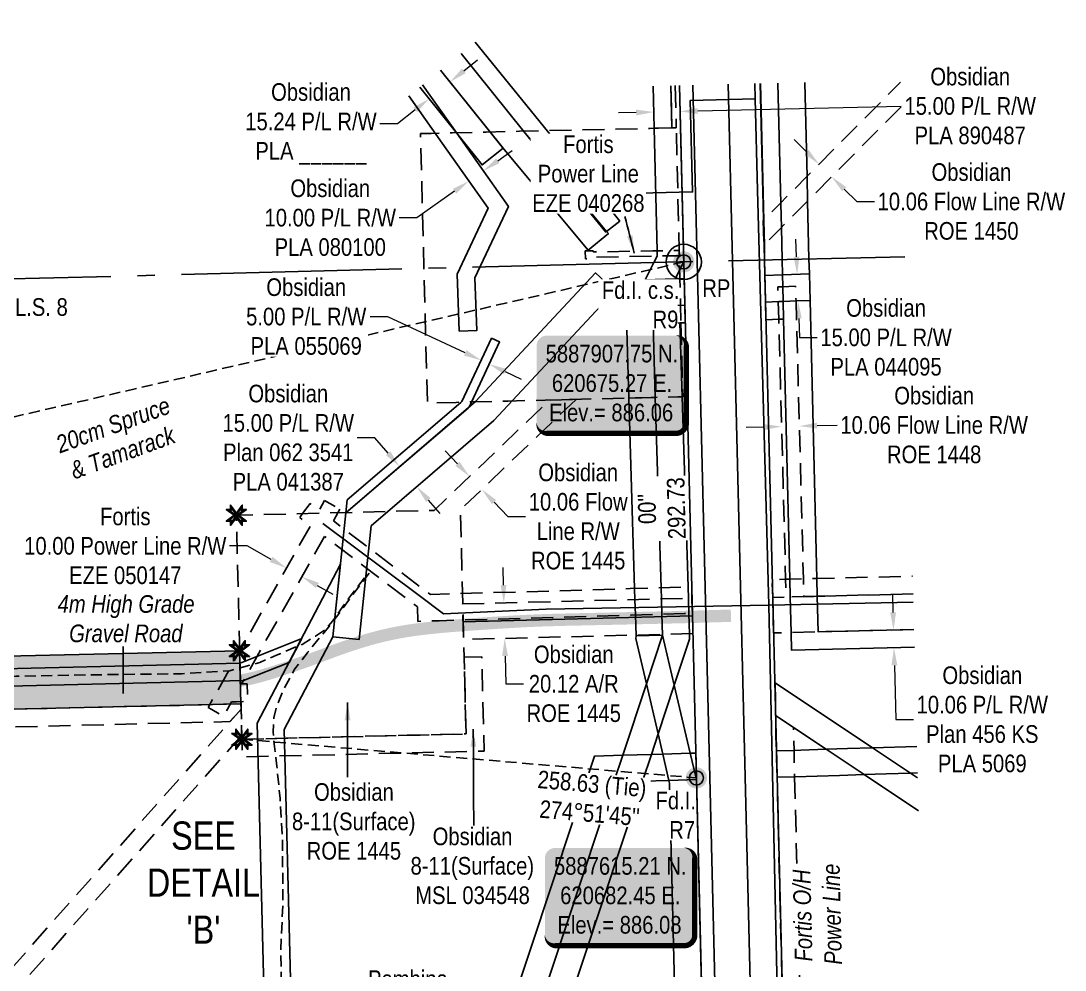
# Model space of a CAD drawing. Extents: x 616546 to 624443, y 5886972 to 5891989.
# Drawn here: x 620300 to 620891, y 5887506 to 5888044 of the extents above; entities that cross this region are included whole.
import ezdxf

# ---------------------------------------------------------------- set-up
doc = ezdxf.new("R2010")
doc.units = 0
doc.header["$LTSCALE"] = 5
doc.header["$PDSIZE"] = 0.5
for name, pattern in [('foc-ACCESSROAD', [3.75, 2.5, -1.25]), ('foc-FLOWLINE', [3.75, 2.5, -1.25]), ('foc-LSD', [8, 5, -3]), ('foc-QUARTERLINE', [33, 25, -3, 2, -3]), ('foc-TIELINE', [1.875, 1.25, -0.625]), ('UG_PIPE', [1.875, 1.25, -0.625])]:
    doc.linetypes.add(name, pattern=pattern)
doc.layers.get('Defpoints').update_dxf_attribs({"color": 9})
for name, color, linetype in [('35', 37, 'Continuous'), ('AS-PIPE-UG', 44, 'UG_PIPE'), ('AS-POWER', 104, 'foc-POWER'), ('AS-POWER-T', 104, 'Continuous'), ('AS-ROADS', 254, 'Continuous'), ('C-AR', 13, 'foc-ACCESSROAD'), ('C-FLOWLINE', 13, 'foc-FLOWLINE'), ('C-RW', 13, 'Continuous'), ('C-WS', 13, 'foc-ACCESSROAD'), ('DETAIL-T', 7, 'Continuous'), ('F-EZE', 190, 'foc-FLOWLINE'), ('F-RW', 190, 'Continuous'), ('L-AREAREQUIRED', 7, 'Continuous'), ('L-BD', 7, 'Continuous'), ('L-BD1', 253, 'Continuous'), ('L-MON', 1, 'Continuous'), ('L-QSEC', 8, 'foc-QUARTERLINE'), ('L-SEC', 7, 'Continuous'), ('L-SECTION-LSD', 7, 'foc-LSD'), ('L-TIE', 7, 'foc-TIELINE'), ('L-TITLEDB', 4, 'Continuous'), ('P-PROPOSED', 10, 'Continuous'), ('P-PROPOSED-H', 21, 'Continuous'), ('T-BUSH-T', 110, 'Continuous')]:
    doc.layers.add(name, color=color, linetype=linetype)
for name, color, linetype, lineweight in [('C-AR-T', 13, 'Continuous', 9), ('C-FLOWLINE-T', 13, 'Continuous', 9), ('C-RW-T', 13, 'Continuous', 9), ('C-WS-T', 13, 'Continuous', 9), ('F-EZE-T', 190, 'Continuous', 9), ('F-RW-T', 190, 'Continuous', 9), ('T-TEXT', 48, 'Continuous', 18)]:
    doc.layers.add(name, color=color, linetype=linetype, lineweight=lineweight)
doc.styles.add('100L', font='ARIALN.TTF', dxfattribs={"height": 11})
doc.styles.add('80', font='ARIALN.TTF', dxfattribs={"height": 10})
doc.styles.add('80CG', font='ARIALN.TTF', dxfattribs={"height": 10})
doc.styles.add('80L', font='ARIALN.TTF', dxfattribs={"height": 10})
doc.styles.add('foc-LtypeFont', font='ARIALN.TTF', dxfattribs={"height": 7.35})
doc.linetypes.add('foc-POWER', pattern='A,6,-1,["P",foc-LtypeFont,S=0.2,R=0,X=-0.625,Y=-0.75],-1.24,4', length=12.24)
doc.dimstyles.new('Compass 5 000', dxfattribs={"dimscale": 5, "dimtxt": 9, "dimasz": 2, "dimexe": 0.2, "dimexo": 0.0625, "dimgap": 0.5, "dimtad": 0, "dimtih": 1, "dimtoh": 1, "dimzin": 0, "dimdsep": 46, "dimtxsty": '80CG', "dimcen": 0.1, "dimse1": 1, "dimse2": 1, "dimclrd": 256, "dimclrt": 256, "dimaunit": 1, "dimadec": 4, "dimazin": 0, "dimtfac": 0.06, "dimtofl": 0, "dimtmove": 0, "dimatfit": 1, "dimfxl": 0.2, "dimtolj": 1, "dimtzin": 0, "dimlwd": -1, "dimarcsym": 0})

# ---------------------------------------------------------------- blocks, each defined once
blk = doc.blocks.new('fdia')
at = {"color": 255, "const_width": 1}
blk.add_lwpolyline([(-0.5, 0, 1), (0.5, 0, 1)], format="xyb", close=True, dxfattribs=at)
blk = doc.blocks.new('Fdiaa')
blk.add_blockref('fdia', (0, 0))
blk = doc.blocks.new('fdib')
at = {"color": 1, "const_width": 1.6}
blk.add_lwpolyline([(-0.4, 0, 1), (0.4, 0, 1)], format="xyb", close=True, dxfattribs=at)
at = {"color": 1}
blk.add_circle((0, 0), 0.8, dxfattribs=at)
blk = doc.blocks.new('Fdibb')
blk.add_blockref('fdib', (0, 0))
blk = doc.blocks.new('fdicc')
for name in ['Fdibb', 'Fdiaa']:
    blk.add_blockref(name, (0, 0))
blk = doc.blocks.new('FDI')
blk.add_blockref('fdicc', (0, 0))
blk = doc.blocks.new('*D423')
at = {"layer": 'C-RW-T', "transparency": 16777216}
for p, q in [((620500.22, 5887808.06), (620490.22, 5887808.06)), ((620507.73, 5887799.31), (620500.22, 5887808.06)), ((620530.51, 5887772.73), (620537.02, 5887765.14))]:
    blk.add_line(p, q, dxfattribs=at)
for points in [[(620508.99, 5887800.39), (620506.46, 5887798.22), (620514.24, 5887791.72)], [(620531.77, 5887773.82), (620529.24, 5887771.65), (620524, 5887780.33)]]:
    blk.add_solid(points, dxfattribs=at)
at = {"layer": 'Defpoints', "color": 0, "transparency": 16777216}
for p in [(620514.24, 5887791.72), (620517.2, 5887794.25), (620526.96, 5887782.86)]:
    blk.add_point(p, dxfattribs=at)
at = {"layer": 'C-RW-T', "transparency": 16777216, "insert": (620451.14, 5887808.06), "char_height": 10, "attachment_point": 5, "style": '80CG'}
blk.add_mtext('\\A1;Obsidian\\P15.00 P/L R/W\\PPlan 062 3541\\PPLA 041387', dxfattribs=at)
blk = doc.blocks.new('*D424')
at = {"layer": 'Defpoints', "color": 0, "transparency": 16777216}
for p in [(620591.45, 5887476.86), (620591.98, 5887455.31), (620607.21, 5887455.68)]:
    blk.add_point(p, dxfattribs=at)
at = {"layer": 'F-RW-T', "transparency": 16777216}
for p, q in [((620616.68, 5887477.47), (620626.68, 5887477.72)), ((620581.45, 5887476.61), (620558.02, 5887476.04))]:
    blk.add_line(p, q, dxfattribs=at)
for points in [[(620581.41, 5887478.28), (620581.49, 5887474.94), (620591.45, 5887476.86)], [(620616.64, 5887479.14), (620616.72, 5887475.81), (620606.68, 5887477.23)]]:
    blk.add_solid(points, dxfattribs=at)
at = {"layer": 'F-RW-T', "transparency": 16777216, "insert": (620518.93, 5887476.04), "char_height": 10, "attachment_point": 5, "style": '80CG', "bg_fill": 3, "box_fill_scale": 1.1, "bg_fill_color": 256, "bg_fill_true_color": 13158600, "bg_fill_transparency": 0}
blk.add_mtext('\\A1;Pembina\\P15.24 P/L R/W\\PPlan 1931 KS\\PROE 3205', dxfattribs=at)
blk = doc.blocks.new('*D434')
at = {"layer": 'C-AR-T', "transparency": 16777216}
for p, q in [((620573.11, 5887724.5), (620572.89, 5887734.49)), ((620574.02, 5887684.3), (620574.38, 5887668.53)), ((620574.38, 5887668.53), (620584.38, 5887668.53))]:
    blk.add_line(p, q, dxfattribs=at)
for points in [[(620574.78, 5887724.53), (620571.45, 5887724.46), (620573.34, 5887714.5)], [(620575.69, 5887684.34), (620572.35, 5887684.27), (620573.79, 5887694.3)]]:
    blk.add_solid(points, dxfattribs=at)
at = {"layer": 'Defpoints', "color": 0, "transparency": 16777216}
for p in [(620586.6, 5887714.8), (620573.79, 5887694.3), (620587.06, 5887694.6)]:
    blk.add_point(p, dxfattribs=at)
at = {"layer": 'C-AR-T', "transparency": 16777216, "insert": (620612.94, 5887668.53), "char_height": 10, "attachment_point": 5, "style": '80CG'}
blk.add_mtext('\\A1;Obsidian\\P20.12 A/R\\PROE 1445', dxfattribs=at)
blk = doc.blocks.new('*D435')
at = {"layer": 'C-RW-T', "transparency": 16777216}
for p, q in [((620546.98, 5887793.34), (620540.08, 5887800.57)), ((620567.74, 5887771.59), (620575.6, 5887763.36)), ((620575.6, 5887763.36), (620585.6, 5887763.36))]:
    blk.add_line(p, q, dxfattribs=at)
for points in [[(620548.19, 5887794.49), (620545.78, 5887792.19), (620553.89, 5887786.11)], [(620568.95, 5887772.74), (620566.54, 5887770.44), (620560.84, 5887778.82)]]:
    blk.add_solid(points, dxfattribs=at)
at = {"layer": 'Defpoints', "color": 0, "transparency": 16777216}
for p in [(620560.88, 5887792.78), (620567.83, 5887785.5), (620560.84, 5887778.82)]:
    blk.add_point(p, dxfattribs=at)
at = {"layer": 'C-RW-T', "transparency": 16777216, "insert": (620615.46, 5887763.36), "char_height": 10, "attachment_point": 5, "style": '80CG'}
blk.add_mtext('\\A1;Obsidian\\P10.06 Flow\\PLine R/W\\PROE 1445', dxfattribs=at)
blk = doc.blocks.new('*D436')
at = {"layer": 'C-AR-T', "transparency": 16777216}
for p, q in [((620284.94, 5887758.21), (620274.94, 5887758.21)), ((620286.41, 5887694.28), (620284.94, 5887758.21)), ((620287.56, 5887644.12), (620287.79, 5887634.12))]:
    blk.add_line(p, q, dxfattribs=at)
for points in [[(620288.08, 5887694.31), (620284.74, 5887694.24), (620286.64, 5887684.28)], [(620289.23, 5887644.16), (620285.89, 5887644.08), (620287.33, 5887654.12)]]:
    blk.add_solid(points, dxfattribs=at)
at = {"layer": 'Defpoints', "color": 0, "transparency": 16777216}
for p in [(620342.47, 5887685.56), (620286.64, 5887684.28), (620343.16, 5887655.4)]:
    blk.add_point(p, dxfattribs=at)
at = {"layer": 'C-AR-T', "transparency": 16777216, "insert": (620229.32, 5887758.21), "char_height": 10, "attachment_point": 5, "style": '80CG'}
blk.add_mtext('\\A1;Obsidian\\P30.18 A/R\\PMSL 8225\\P(Expired, \\PTo be Cancelled)', dxfattribs=at)
blk = doc.blocks.new('*D437')
at = {"layer": 'C-RW-T', "transparency": 16777216}
for p, q in [((620507.59, 5887876.71), (620497.59, 5887876.71)), ((620551.45, 5887856.17), (620507.59, 5887876.71)), ((620574.09, 5887845.57), (620583.15, 5887841.33))]:
    blk.add_line(p, q, dxfattribs=at)
for points in [[(620552.16, 5887857.68), (620550.74, 5887854.66), (620560.51, 5887851.93)], [(620574.8, 5887847.08), (620573.39, 5887844.06), (620565.04, 5887849.81)]]:
    blk.add_solid(points, dxfattribs=at)
at = {"layer": 'Defpoints', "color": 0, "transparency": 16777216}
for p in [(620560.51, 5887851.93), (620558.1, 5887846.79), (620562.63, 5887844.67)]:
    blk.add_point(p, dxfattribs=at)
at = {"layer": 'C-RW-T', "transparency": 16777216, "insert": (620461.31, 5887876.71), "char_height": 10, "attachment_point": 5, "style": '80CG', "bg_fill": 3, "box_fill_scale": 1.1, "bg_fill_color": 256, "bg_fill_true_color": 13158600, "bg_fill_transparency": 0}
blk.add_mtext('\\A1;Obsidian\\P5.00 P/L R/W\\PPLA 055069', dxfattribs=at)
blk = doc.blocks.new('*D438')
at = {"layer": 'C-RW-T', "transparency": 16777216}
for p, q in [((620569.87, 5887965.1), (620578.04, 5887970.86)), ((620545.35, 5887947.82), (620524.01, 5887932.78)), ((620524.01, 5887932.78), (620514.01, 5887932.78))]:
    blk.add_line(p, q, dxfattribs=at)
for points in [[(620568.91, 5887966.46), (620570.83, 5887963.74), (620561.69, 5887959.34)], [(620544.39, 5887949.18), (620546.31, 5887946.46), (620553.52, 5887953.58)]]:
    blk.add_solid(points, dxfattribs=at)
at = {"layer": 'Defpoints', "color": 0, "transparency": 16777216}
for p in [(620561.25, 5887959.97), (620553.08, 5887954.21), (620553.52, 5887953.58)]:
    blk.add_point(p, dxfattribs=at)
at = {"layer": 'C-RW-T', "transparency": 16777216, "insert": (620474.93, 5887932.78), "char_height": 10, "attachment_point": 5, "style": '80CG'}
blk.add_mtext('\\A1;Obsidian\\P10.00 P/L R/W\\PPLA 080100', dxfattribs=at)
blk = doc.blocks.new('*D439')
at = {"layer": 'C-RW-T', "transparency": 16777216}
for p, q in [((620550.6, 5888016.03), (620558.4, 5888022.29)), ((620523.12, 5887994), (620513.09, 5887985.97)), ((620513.09, 5887985.97), (620503.09, 5887985.97))]:
    blk.add_line(p, q, dxfattribs=at)
for points in [[(620549.56, 5888017.33), (620551.64, 5888014.73), (620542.8, 5888009.78)], [(620522.07, 5887995.3), (620524.16, 5887992.7), (620530.92, 5888000.26)]]:
    blk.add_solid(points, dxfattribs=at)
at = {"layer": 'Defpoints', "color": 0, "transparency": 16777216}
for p in [(620530.92, 5888000.26), (620553.79, 5887996.06), (620541.91, 5887986.54)]:
    blk.add_point(p, dxfattribs=at)
at = {"layer": 'C-RW-T', "transparency": 16777216, "insert": (620464, 5887985.97), "char_height": 10, "attachment_point": 5, "style": '80CG'}
blk.add_mtext('\\A1;Obsidian\\P15.24 P/L R/W\\PPLA ______', dxfattribs=at)
blk = doc.blocks.new('*U440')
h = blk.add_hatch(color=254)
edge = h.paths.add_edge_path()
edge.add_line((-36.5, -28.5), (36.5, -28.5))
edge.add_arc((36.5, -22.5), 6, 270, 360)
edge.add_line((42.5, -22.5), (42.5, 21))
edge.add_arc((36.5, 21), 6, 0, 90)
edge.add_line((36.5, 27), (-36.5, 27))
edge.add_arc((-36.5, 21), 6, 90, 180)
edge.add_line((-42.5, 21), (-42.5, -22.5))
edge.add_arc((-36.5, -22.5), 6, 180, 270)
at = {"color": 1, "flags": 128}
blk.add_lwpolyline([(-36.5, -28.5, 3, 3, 0), (36.5, -28.5, 3, 3, 0.414214), (42.5, -22.5, 3, 3, 0), (42.5, 21, 3, 0, 0.414214), (36.5, 27, 0, 0, 0), (-36.5, 27, 0, 0, 0.414214), (-42.5, 21, 0, 0, 0), (-42.5, -22.5, 0, 3, 0.414214)], format="xyseb", close=True, dxfattribs=at)
blk.add_lwpolyline([(0.42, -13.25, 0, 10, 0), (0, 0, 5, 5, 0)], format="xyseb", dxfattribs=at)
at = {"color": 1, "style": '80'}
blk.add_attdef('ENTER_TEXT_001', (-35.99, -5), '', height=10, dxfattribs=at)
blk = doc.blocks.new('*D442')
at = {"layer": 'C-FLOWLINE-T', "transparency": 16777216}
for p, q in [((620750.81, 5887814.93), (620762.21, 5887815.24)), ((620720.75, 5887814.13), (620710.75, 5887813.87))]:
    blk.add_line(p, q, dxfattribs=at)
for points in [[(620720.71, 5887815.8), (620720.8, 5887812.47), (620730.75, 5887814.4)], [(620750.76, 5887816.6), (620750.85, 5887813.27), (620740.81, 5887814.67)]]:
    blk.add_solid(points, dxfattribs=at)
at = {"layer": 'Defpoints', "color": 0, "transparency": 16777216}
for p in [(620730.86, 5887810.06), (620740.81, 5887814.67), (620740.93, 5887810.32)]:
    blk.add_point(p, dxfattribs=at)
at = {"layer": 'C-FLOWLINE-T', "transparency": 16777216, "insert": (620817.21, 5887815.24), "char_height": 10, "attachment_point": 5, "style": '80CG'}
blk.add_mtext('\\A1;Obsidian\\P10.06 Flow Line R/W\\PROE 1448', dxfattribs=at)
blk = doc.blocks.new('*D443')
at = {"layer": 'C-RW-T', "transparency": 16777216}
for p, q in [((620739.2, 5887910.67), (620738.83, 5887920.66)), ((620740.48, 5887875.68), (620740.88, 5887864.93)), ((620740.88, 5887864.93), (620750.88, 5887864.93))]:
    blk.add_line(p, q, dxfattribs=at)
for points in [[(620740.86, 5887910.73), (620737.53, 5887910.61), (620739.57, 5887900.68)], [(620742.15, 5887875.74), (620738.82, 5887875.62), (620740.12, 5887885.68)]]:
    blk.add_solid(points, dxfattribs=at)
at = {"layer": 'Defpoints', "color": 0, "transparency": 16777216}
for p in [(620736.4, 5887900.56), (620736.95, 5887885.56), (620740.12, 5887885.68)]:
    blk.add_point(p, dxfattribs=at)
at = {"layer": 'C-RW-T', "transparency": 16777216, "insert": (620789.96, 5887864.93), "char_height": 10, "attachment_point": 5, "style": '80CG'}
blk.add_mtext('\\A1;Obsidian\\P15.00 P/L R/W\\PPLA 044095', dxfattribs=at)
blk = doc.blocks.new('*D444')
at = {"layer": 'C-FLOWLINE-T', "transparency": 16777216}
for p, q in [((620744.88, 5887970.16), (620737.78, 5887977.21)), ((620766.22, 5887949), (620773.32, 5887941.96)), ((620773.32, 5887941.96), (620783.32, 5887941.96))]:
    blk.add_line(p, q, dxfattribs=at)
for points in [[(620746.05, 5887971.35), (620743.71, 5887968.98), (620751.98, 5887963.12)], [(620767.39, 5887950.18), (620765.05, 5887947.82), (620759.12, 5887956.04)]]:
    blk.add_solid(points, dxfattribs=at)
at = {"layer": 'Defpoints', "color": 0, "transparency": 16777216}
for p in [(620754.83, 5887966), (620761.97, 5887958.92), (620759.12, 5887956.04)]:
    blk.add_point(p, dxfattribs=at)
at = {"layer": 'C-FLOWLINE-T', "transparency": 16777216, "insert": (620838.32, 5887941.96), "char_height": 10, "attachment_point": 5, "style": '80CG'}
blk.add_mtext('\\A1;Obsidian\\P10.06 Flow Line R/W\\PROE 1450', dxfattribs=at)
blk = doc.blocks.new('*D445')
at = {"layer": 'C-RW-T', "transparency": 16777216}
for p, q in [((620793.95, 5887709.06), (620793.71, 5887719.06)), ((620794.67, 5887679.03), (620795.41, 5887648.35)), ((620795.41, 5887648.35), (620805.41, 5887648.35))]:
    blk.add_line(p, q, dxfattribs=at)
for points in [[(620795.61, 5887709.1), (620792.28, 5887709.02), (620794.19, 5887699.06)], [(620796.34, 5887679.07), (620793.01, 5887678.99), (620794.43, 5887689.03)]]:
    blk.add_solid(points, dxfattribs=at)
at = {"layer": 'Defpoints', "color": 0, "transparency": 16777216}
for p in [(620775.74, 5887698.62), (620794.19, 5887699.06), (620775.99, 5887688.58)]:
    blk.add_point(p, dxfattribs=at)
at = {"layer": 'C-RW-T', "transparency": 16777216, "insert": (620844.5, 5887648.35), "char_height": 10, "attachment_point": 5, "style": '80CG'}
blk.add_mtext('\\A1;Obsidian\\P10.06 P/L R/W\\PPlan 456 KS\\PPLA 5069', dxfattribs=at)
blk = doc.blocks.new('*D446')
at = {"layer": 'C-RW-T', "transparency": 16777216}
for p, q in [((620648.31, 5887992.48), (620638.31, 5887992.24)), ((620683.24, 5887993.32), (620798.56, 5887996.1))]:
    blk.add_line(p, q, dxfattribs=at)
for points in [[(620648.27, 5887994.14), (620648.35, 5887990.81), (620658.3, 5887992.72)], [(620683.2, 5887994.99), (620683.28, 5887991.65), (620673.24, 5887993.08)]]:
    blk.add_solid(points, dxfattribs=at)
at = {"layer": 'Defpoints', "color": 0, "transparency": 16777216}
for p in [(620657.73, 5888016.38), (620672.67, 5888016.74), (620658.3, 5887992.72)]:
    blk.add_point(p, dxfattribs=at)
at = {"layer": 'C-RW-T', "transparency": 16777216, "insert": (620837.65, 5887996.1), "char_height": 10, "attachment_point": 5, "style": '80CG'}
blk.add_mtext('\\A1;Obsidian\\P15.00 P/L R/W\\PPLA 890487', dxfattribs=at)
blk = doc.blocks.new('*U456')
at = {"layer": '35', "color": 3}
blk.add_circle((0, 0), 10, dxfattribs=at)
at = {"layer": '35', "color": 3, "style": '80'}
blk.add_attdef('RP_001', (10.51, -19.82), '', height=10, dxfattribs=at)
blk = doc.blocks.new('*D465')
at = {"layer": 'Defpoints', "color": 0, "transparency": 16777216}
for p in [(620454, 5887740.99), (620450.16, 5887734.18), (620462.72, 5887736.09)]:
    blk.add_point(p, dxfattribs=at)
at = {"layer": 'F-EZE-T', "transparency": 16777216}
for p, q in [((620427.89, 5887746.72), (620417.89, 5887746.72)), ((620441.45, 5887739.08), (620427.89, 5887746.72)), ((620467.6, 5887724.37), (620476.31, 5887719.46))]:
    blk.add_line(p, q, dxfattribs=at)
for points in [[(620442.27, 5887740.54), (620440.63, 5887737.63), (620450.16, 5887734.18)], [(620468.42, 5887725.82), (620466.78, 5887722.91), (620458.88, 5887729.27)]]:
    blk.add_solid(points, dxfattribs=at)
at = {"layer": 'F-EZE-T', "transparency": 16777216, "insert": (620358.75, 5887746.72), "char_height": 10, "attachment_point": 5, "style": '80CG'}
blk.add_mtext('\\A1;Fortis\\P10.00 Power Line R/W\\PEZE 050147', dxfattribs=at)
blk = doc.blocks.new('TEMP')
h = blk.add_hatch(color=255)
h.dxf.hatch_style = 1
h.paths.add_polyline_path([(0, 0.25), (-0.67, 1.15), (-0.67, 0.67), (-1.15, 0.67), (-0.25, 0), (-1.15, -0.67), (-0.67, -0.67), (-0.67, -1.15), (0, -0.25), (0.67, -1.15), (0.67, -0.67), (1.15, -0.67), (0.25, 0), (1.15, 0.67), (0.67, 0.67), (0.67, 1.15)])
h.paths.add_polyline_path([(0.57, 0.85), (0.57, 0.57), (0.85, 0.57), (0.08, 0), (0.85, -0.57), (0.57, -0.57), (0.57, -0.85), (0, -0.08), (-0.57, -0.85), (-0.57, -0.57), (-0.85, -0.57), (-0.08, 0), (-0.85, 0.57), (-0.57, 0.57), (-0.57, 0.85), (0, 0.08)], flags=16)
h = blk.add_hatch(color=1)
h.dxf.hatch_style = 1
h.paths.add_polyline_path([(0, 0.08), (-0.57, 0.85), (-0.57, 0.57), (-0.85, 0.57), (-0.08, 0), (-0.85, -0.57), (-0.57, -0.57), (-0.57, -0.85), (0, -0.08), (0.57, -0.85), (0.57, -0.57), (0.85, -0.57), (0.08, 0), (0.85, 0.57), (0.57, 0.57), (0.57, 0.85)])
at = {"color": 1}
for p, q in [((-0.08, 0), (0.08, 0)), ((0, 0.08), (0, -0.08))]:
    blk.add_line(p, q, dxfattribs=at)
at = {"color": 255, "flags": 128}
blk.add_lwpolyline([(-0.25, 0), (-1.15, 0.67), (-0.67, 0.67), (-0.67, 1.15), (0, 0.25), (0.67, 1.15), (0.67, 0.67), (1.15, 0.67), (0.25, 0), (1.15, -0.67), (0.67, -0.67), (0.67, -1.15), (0, -0.25), (-0.67, -1.15), (-0.67, -0.67), (-1.15, -0.67)], close=True, dxfattribs=at)
at = {"color": 1, "flags": 128}
blk.add_lwpolyline([(-0.08, 0), (-0.85, 0.57), (-0.57, 0.57), (-0.57, 0.85), (0, 0.08), (0.57, 0.85), (0.57, 0.57), (0.85, 0.57), (0.08, 0), (0.85, -0.57), (0.57, -0.57), (0.57, -0.85), (0, -0.08), (-0.57, -0.85), (-0.57, -0.57), (-0.85, -0.57)], close=True, dxfattribs=at)
blk = doc.blocks.new('*D481')
at = {"layer": 'C-RW-T', "transparency": 16777216}
for p, q in [((620463.58, 5887453.83), (620473.58, 5887454.08)), ((620428.35, 5887452.95), (620418.35, 5887452.7))]:
    blk.add_line(p, q, dxfattribs=at)
for points in [[(620428.31, 5887454.62), (620428.39, 5887451.29), (620438.35, 5887453.2)], [(620463.54, 5887455.49), (620463.62, 5887452.16), (620453.58, 5887453.58)]]:
    blk.add_solid(points, dxfattribs=at)
at = {"layer": 'Defpoints', "color": 0, "transparency": 16777216}
for p in [(620438.18, 5887459.85), (620453.42, 5887460.23), (620438.35, 5887453.2)]:
    blk.add_point(p, dxfattribs=at)
at = {"layer": 'C-RW-T', "transparency": 16777216, "insert": (620363.35, 5887452.7), "char_height": 10, "attachment_point": 5, "style": '80CG'}
blk.add_mtext('\\A1;Obsidian\\P15.24 Flow Line R/W\\PMSL 8171\\P(Expired, To be\\PCancelled)', dxfattribs=at)

msp = doc.modelspace()

# ---------------------------------------------------------------- hatches: boundary and pattern name
at = {"layer": 'P-PROPOSED-H'}
h = msp.add_hatch(color=256, dxfattribs=at)
h.dxf.hatch_style = 1
h.paths.add_polyline_path([(620077.037, 5887649.067), (620424.16, 5887657.158), (620423.43, 5887687.318), (620076.32, 5887679.227)])

# ---------------------------------------------------------------- linework, layer by layer
at = {"layer": 'AS-PIPE-UG', "flags": 128}
for points in [[(620027.609, 5887693.968), (620030.501, 5887692.773), (620034.257, 5887691.154), (620041.443, 5887689.1), (620046.639, 5887687.255), (620051.998, 5887685.201), (620059.96, 5887680.49), (620067.922, 5887673.815), (620070.049, 5887672.065), (620071.98, 5887670.491), (620075.692, 5887669.329), (620086.426, 5887667.091), (620113.802, 5887665.622), (620142.889, 5887668.244), (620180.03, 5887668.751), (620233.727, 5887671.423), (620260.555, 5887672.008), (620296.802, 5887672.879), (620317.967, 5887673.307), (620350.178, 5887673.786), (620390.591, 5887674.246), (620417.983, 5887675.925), (620434.928, 5887680.655), (620444.487, 5887684.775), (620458.917, 5887690.926), (620466.555, 5887695.641), (620472.178, 5887699.343), (620476.315, 5887704.207), (620486.511, 5887718.595), (620495.955, 5887730.763)], [(620493.396, 5887298.744), (620491.616, 5887300.563), (620484.347, 5887307.037), (620474.791, 5887316.66), (620469.328, 5887323.483), (620463.944, 5887330.143), (620456.646, 5887339.753), (620452.073, 5887350.165), (620450.413, 5887359.168), (620449.773, 5887367.564), (620449.363, 5887382.435), (620448.848, 5887396.709), (620448.352, 5887423.784), (620447.223, 5887450.538), (620446.904, 5887467.96), (620447.432, 5887492.048), (620446.835, 5887515.755), (620448.032, 5887542.972), (620447.894, 5887578.847), (620446.493, 5887603.605), (620444.668, 5887621.865), (620443.176, 5887634.454), (620442.603, 5887641.187), (620443.004, 5887649.332), (620444.298, 5887655.247), (620449.126, 5887666.702), (620454.915, 5887677.009), (620462.3, 5887686.551), (620468.734, 5887694.371), (620475.646, 5887702.934), (620476.39, 5887703.729), (620487.416, 5887718.614), (620497.058, 5887731.358)]]:
    msp.add_lwpolyline(points, dxfattribs=at)
at = {"layer": 'AS-POWER'}
msp.add_line((620723.559, 5887713.054), (620805.359, 5887714.827), dxfattribs=at)
for points in [[(620740.993, 5887004.878), (620732.109, 5887322.424), (620729.938, 5887419.257), (620729.012, 5887460.626), (620723.559, 5887713.054), (620717.069, 5887948.457), (620715.732, 5888000.228), (620715.509, 5888008.837)], [(620715.732, 5888000.228), (620678.875, 5887999.196), (620680.325, 5887947.416), (620620.31, 5887945.884)], [(620470.737, 5887759.471), (620525.251, 5887718.621), (620539.02, 5887708.306), (620597.323, 5887710.806), (620723.559, 5887713.054)]]:
    msp.add_lwpolyline(points, dxfattribs=at)
at = {"layer": 'AS-ROADS', "flags": 128}
msp.add_lwpolyline([(620268.33, 5887662.494, 7, 7, 0.0004164), (620312.527, 5887664.001, 7, 7, 0.0011123), (620339.532, 5887665.004, 7, 7, 0.0007662), (620378.732, 5887666.608, 7, 7, 0.0053925), (620390.614, 5887667.241, 7, 7, 0.0036697), (620408.055, 5887668.487, 7, 7, 0.0206304), (620423.92, 5887670.399, 7, 7, 0.0285201), (620435.209, 5887672.902, 7, 7, 0.0085536), (620442.998, 5887675.246, 7, 7, 0.0050093), (620456.184, 5887679.608, 7, 7, 0.0085893), (620471.787, 5887685.244, 7, 7, -0.0093944), (620486.061, 5887690.375, 7, 7, -0.0160899), (620500.053, 5887694.613, 7, 7, -0.0181455), (620512.689, 5887697.513, 7, 7, -0.01635), (620525.245, 5887699.496, 7, 7, -0.0112032), (620543.698, 5887701.376, 7, 7, -0.0054833), (620579.379, 5887703.812, 7, 7, -0.0080711), (620603.656, 5887704.809, 7, 7, -0.0009295), (620620.396, 5887705.195, 7, 7, 0.0003237), (620668.468, 5887706.245, 7, 7, 0.0012361), (620677.432, 5887706.469, 7, 7, 0.0004503), (620702.034, 5887707.166, 7, 7, 0)], format="xyseb", dxfattribs=at)
at = {"layer": 'C-AR', "flags": 128}
msp.add_lwpolyline([(620805.738, 5887699.342), (620751.133, 5887698.024), (620735.889, 5887697.656), (620726.177, 5887697.422), (620725.694, 5887717.536), (620733.316, 5887717.736), (620733.049, 5887727.798), (620729.132, 5887875.192), (620728.866, 5887885.243), (620728.642, 5887893.645), (620731.115, 5887893.711), (620738.703, 5887893.913), (620738.924, 5887885.611), (620743.116, 5887728.061), (620743.378, 5887718), (620750.642, 5887718.174), (620805.245, 5887719.488)], dxfattribs=at)
msp.add_lwpolyline([(620680.445, 5887696.994), (620550.401, 5887693.711), (620549.907, 5887713.818), (620679.951, 5887717.101)], close=True, dxfattribs=at)
at = {"layer": 'C-FLOWLINE', "flags": 128}
for points in [[(620670.468, 5888007.704), (620671.042, 5887983.813), (620668.59, 5887983.752), (620668.013, 5888007.642)], [(620798.484, 5887995.73), (620745.188, 5887941.993), (620730.299, 5887926.98), (620720.695, 5887917.3), (620720.363, 5887931.25), (620729.962, 5887940.929), (620744.851, 5887955.936), (620798.143, 5888009.667)]]:
    msp.add_lwpolyline(points, dxfattribs=at)
at = {"layer": 'C-RW', "flags": 128}
for points in [[(620557.032, 5888032.406), (620598.142, 5887981.912), (620598.718, 5887981.205), (620639.002, 5887930.926), (620631.591, 5887925.06), (620631.069, 5887924.647), (620584.583, 5887981.609), (620549.078, 5888025.931)], [(620549.078, 5888025.931), (620584.583, 5887981.609), (620631.591, 5887925.06), (620632.565, 5887923.89), (620621.025, 5887914.332), (620572.571, 5887972.622), (620565.722, 5887981.171), (620537.45, 5888016.463)], [(620537.452, 5888016.465), (620572.905, 5887972.234), (620561.018, 5887962.706), (620525.637, 5888006.846)], [(620527.272, 5888008.177), (620546.601, 5887980.752), (620575.913, 5887939.164), (620556.86, 5887898.687), (620557.93, 5887868.841), (620547.94, 5887868.483)], [(620672.888, 5888007.765), (620673.463, 5887983.882), (620675.135, 5887914.341), (620675.208, 5887911.34), (620675.287, 5887907.845), (620670.489, 5887898.127), (620662.929, 5887882.831), (620657.865, 5887872.586), (620659.149, 5887830.971), (620662.48, 5887723.046), (620662.681, 5887716.515), (620662.942, 5887708.042), (620663.308, 5887696.179), (620648.239, 5887695.839), (620647.877, 5887707.597), (620647.614, 5887716.147), (620647.415, 5887722.601), (620644.091, 5887830.593), (620642.747, 5887875.874), (620651.625, 5887893.835), (620653.438, 5887897.502), (620658.331, 5887907.412), (620660.169, 5887911.092), (620660.129, 5887914.066), (620658.456, 5887983.524), (620657.881, 5888007.387)], [(620668.013, 5888007.642), (620668.59, 5887983.752), (620660.978, 5887983.57), (620658.527, 5887983.514), (620657.951, 5888007.389)], [(620805.983, 5887689.309), (620736.424, 5887687.627), (620736.178, 5887697.689), (620735.688, 5887717.823), (620735.443, 5887727.886), (620731.852, 5887875.314), (620731.608, 5887885.366), (620731.404, 5887893.744), (620731.243, 5887900.372), (620731.028, 5887909.16), (620730.599, 5887927.018), (620730.262, 5887940.967), (620728.614, 5888009.166)], [(620743.857, 5888009.55), (620745.151, 5887955.973), (620745.488, 5887942.031), (620746.273, 5887909.509), (620746.482, 5887900.93), (620746.847, 5887885.924), (620750.687, 5887728.27), (620750.932, 5887718.207), (620751.423, 5887698.057), (620805.737, 5887699.368)], [(620547.94, 5887868.483), (620546.783, 5887900.751), (620564.391, 5887938.159), (620538.43, 5887974.993), (620519.501, 5888001.85)], [(620675.829, 5887261.222), (620667.27, 5887612.286), (620666.919, 5887613.787), (620663.43, 5887628.703), (620660.764, 5887640.103), (620654.125, 5887668.489), (620648.114, 5887694.189), (620648.239, 5887695.839), (620647.877, 5887707.597), (620647.614, 5887716.147), (620647.415, 5887722.601), (620644.091, 5887830.593), (620659.149, 5887830.971), (620662.48, 5887723.046), (620662.681, 5887716.515), (620662.942, 5887708.042), (620663.308, 5887696.179), (620669.947, 5887667.795), (620678.987, 5887629.144), (620682.476, 5887614.228), (620691.076, 5887261.599)], [(620808.253, 5887596.556), (620777.457, 5887617.108), (620755.979, 5887631.444), (620737.533, 5887643.754), (620727.326, 5887650.588), (620727.203, 5887658.674), (620727.025, 5887669.099), (620782.241, 5887632.277), (620803.736, 5887617.943), (620807.796, 5887615.235)]]:
    msp.add_lwpolyline(points, dxfattribs=at)
for points in [[(620636.172, 5887891.306), (620625.196, 5887901.53), (620557.257, 5887828.592), (620483.725, 5887765.561), (620476.426, 5887695.279), (620491.346, 5887693.73), (620498.027, 5887758.064), (620567.659, 5887817.752)], [(620662.929, 5887882.831), (620652.043, 5887882.433), (620651.625, 5887893.835), (620651.494, 5887897.431), (620653.438, 5887897.502), (620670.489, 5887898.127), (620675.524, 5887898.312), (620675.89, 5887883.306), (620662.929, 5887882.831)], [(620729.155, 5887885.276), (620721.558, 5887884.997), (620721.193, 5887900.004), (620731.243, 5887900.372), (620746.482, 5887900.93), (620746.847, 5887885.924), (620739.214, 5887885.644), (620731.608, 5887885.366), (620729.155, 5887885.276)], [(620676.136, 5887873.253), (620673.089, 5887873.142), (620657.865, 5887872.586), (620652.411, 5887872.386), (620652.043, 5887882.433), (620662.929, 5887882.831), (620675.89, 5887883.306), (620676.136, 5887873.253)], [(620553.03, 5887824.92), (620483.725, 5887765.561), (620484.479, 5887772.794), (620549.019, 5887828.076), (620549.547, 5887828.529), (620566.389, 5887864.49), (620570.919, 5887862.368), (620554.929, 5887828.226), (620553.623, 5887825.425), (620553.03, 5887824.92)], [(620500.953, 5887301.996), (620456.101, 5887352.177), (620448.887, 5887642.63), (620476.426, 5887695.279), (620480.687, 5887736.306), (620433.554, 5887646.197), (620441.005, 5887346.198), (620489.59, 5887291.84)], [(620451.603, 5887680.703), (620425.829, 5887670.384), (620073.696, 5887661.907), (620021.888, 5887694.601), (620027.225, 5887703.058), (620076.477, 5887671.977), (620423.786, 5887680.338), (620458.73, 5887694.328)]]:
    msp.add_lwpolyline(points, close=True, dxfattribs=at)
at = {"layer": 'C-WS', "flags": 128}
for points in [[(620673.715, 5887873.184), (620674.686, 5887831.355), (620671.958, 5887831.286), (620656.729, 5887830.902), (620641.671, 5887830.523), (620611.758, 5887829.768), (620596.784, 5887829.391), (620575.719, 5887828.866), (620554.385, 5887828.343), (620552.283, 5887828.269), (620546.374, 5887828.119), (620529.974, 5887827.705), (620528.048, 5887904.081), (620526.12, 5887980.545), (620532.081, 5887980.635), (620544.099, 5887980.914), (620563.277, 5887981.371), (620582.137, 5887981.804), (620595.697, 5887982.102), (620656.036, 5887983.454), (620658.527, 5887983.514), (620660.978, 5887983.57), (620668.59, 5887983.752), (620671.042, 5887983.813), (620672.715, 5887914.271), (620672.788, 5887911.27), (620672.867, 5887907.775), (620673.104, 5887898.242), (620673.47, 5887883.237), (620673.715, 5887873.184)], [(620614.272, 5887829.831), (620548.746, 5887767.282), (620550.817, 5887683.61), (620551.893, 5887640.149), (620424.844, 5887637.122), (620421.698, 5887764.107), (620533.762, 5887766.881), (620599.313, 5887829.454)], [(620424.844, 5887637.122), (620551.893, 5887640.149), (620550.817, 5887683.61), (620560.81, 5887683.858), (620562.134, 5887630.394), (620425.082, 5887627.128)], [(620424.787, 5887639.437), (620156.18, 5887336.124), (620158.571, 5887238.132), (620440.955, 5887245.089), (620536.804, 5887247.452), (620547.614, 5887247.718), (620579.599, 5887248.506), (620594.603, 5887248.877), (620609.857, 5887249.253), (620619.851, 5887249.499), (620673.663, 5887250.825), (620691.329, 5887251.27), (620691.803, 5887231.3), (620674.154, 5887230.855), (620620.34, 5887229.458), (620610.347, 5887229.2), (620595.094, 5887228.807), (620580.09, 5887228.42), (620159.072, 5887217.587), (620159.282, 5887208.982), (620032.142, 5887205.881), (620029.039, 5887333.021), (620142.454, 5887335.788), (620415.137, 5887643.786), (620424.419, 5887654.273), (620424.787, 5887639.437)]]:
    msp.add_lwpolyline(points, close=True, dxfattribs=at)
at = {"layer": 'F-EZE', "flags": 128}
for points in [[(620672.715, 5887914.271), (620672.788, 5887911.27), (620657.749, 5887911.023), (620624.009, 5887910.379), (620624.024, 5887909.628), (620619.521, 5887909.546), (620619.439, 5887914.047), (620623.94, 5887914.131), (620623.955, 5887913.38), (620657.709, 5887913.996), (620672.715, 5887914.271)], [(620480.435, 5887767.563), (620479.308, 5887765.559), (620476.689, 5887760.905), (620480.305, 5887758.165), (620482.659, 5887756.382), (620494.501, 5887747.413), (620531.77, 5887719.182), (620547.384, 5887719.644), (620644.994, 5887722.531), (620660.059, 5887722.976), (620675.288, 5887723.426), (620679.792, 5887723.56), (620679.955, 5887716.928), (620680.161, 5887708.553), (620675.751, 5887708.423), (620660.522, 5887707.973), (620645.456, 5887707.527), (620547.764, 5887704.64), (620536.663, 5887704.312), (620524.661, 5887703.957), (620524.417, 5887712.2), (620493.288, 5887735.779), (620479.092, 5887746.531), (620476.617, 5887748.406), (620471.735, 5887752.104), (620427.178, 5887672.938), (620424.653, 5887668.452), (620427.799, 5887668.547), (620428.1, 5887658.546), (620421.704, 5887658.354), (620418.922, 5887658.27), (620416.607, 5887654.156), (620414.419, 5887650.267), (620407.888, 5887653.943), (620405.7, 5887655.175), (620418.46, 5887677.846), (620421.126, 5887682.584), (620463.686, 5887758.202), (620457.595, 5887762.815), (620459.29, 5887765.053), (620463.636, 5887770.791), (620468.639, 5887767.002), (620471.716, 5887772.471), (620480.435, 5887767.563)], [(620738.145, 5887615.766), (620745.381, 5887320.137), (620735.379, 5887319.893), (620728.143, 5887615.515), (620727.776, 5887630.52), (620727.551, 5887640.17), (620727.306, 5887650.558), (620737.524, 5887643.724), (620737.779, 5887630.749), (620738.145, 5887615.766)]]:
    msp.add_lwpolyline(points, close=True, dxfattribs=at)
for points in [[(620805.245, 5887719.488), (620750.642, 5887718.174), (620743.378, 5887718), (620735.398, 5887717.791), (620733.316, 5887717.736), (620725.694, 5887717.536), (620725.427, 5887727.599), (620733.049, 5887727.798), (620735.153, 5887727.853), (620743.116, 5887728.061), (620750.397, 5887728.237), (620804.999, 5887729.551)], [(620077.037, 5887649.067), (620424.16, 5887657.158), (620424.16, 5887657.158), (620424.16, 5887657.158), (620424.419, 5887654.273), (620418.072, 5887647.102), (620077.282, 5887638.786)]]:
    msp.add_lwpolyline(points, dxfattribs=at)
at = {"layer": 'F-RW', "flags": 128}
for points in [[(620728.614, 5888009.166), (620730.262, 5887940.967), (620730.599, 5887927.018), (620731.028, 5887909.16), (620731.243, 5887900.372), (620731.404, 5887893.744), (620731.608, 5887885.366), (620731.852, 5887875.314), (620729.422, 5887875.225), (620721.803, 5887874.946), (620721.558, 5887884.997), (620721.193, 5887900.004), (620720.975, 5887908.93), (620720.995, 5887917.337), (620720.663, 5887931.287), (620718.799, 5888008.92)], [(620591.389, 5887479.307), (620635.692, 5887612.902), (620640.718, 5887628.06), (620654.125, 5887668.489), (620663.308, 5887696.179), (620662.942, 5887708.042), (620662.681, 5887716.515), (620662.48, 5887723.046), (620659.149, 5887830.971), (620657.865, 5887872.586), (620673.089, 5887873.142), (620674.378, 5887831.356), (620677.708, 5887723.496), (620677.912, 5887716.889), (620678.171, 5887708.493), (620678.534, 5887696.742), (620678.62, 5887693.95), (620669.947, 5887667.795), (620660.764, 5887640.103), (620656.923, 5887628.519), (620651.896, 5887613.362), (620606.686, 5887477.029)], [(620807.727, 5887618.069), (620803.736, 5887617.943), (620790.025, 5887617.507), (620777.457, 5887617.108), (620763.496, 5887616.665), (620738.155, 5887615.801), (620728.152, 5887615.545), (620727.785, 5887630.549), (620737.788, 5887630.786), (620741.646, 5887630.989), (620755.979, 5887631.444), (620768.175, 5887631.83), (620782.241, 5887632.277), (620807.36, 5887633.074)], [(620576.32, 5887481.551), (620624.755, 5887627.607), (620640.718, 5887628.06), (620656.923, 5887628.519), (620663.43, 5887628.703), (620678.987, 5887629.144), (620681.096, 5887629.204), (620682.109, 5887629.233), (620682.476, 5887614.228), (620666.919, 5887613.787), (620651.896, 5887613.362), (620635.692, 5887612.902), (620591.389, 5887479.307)]]:
    msp.add_lwpolyline(points, dxfattribs=at)
at = {"layer": 'L-BD1', "flags": 128}
msp.add_lwpolyline([(620550.14, 5887703.764), (620680.184, 5887707.047)], dxfattribs=at)
at = {"layer": 'L-QSEC', "flags": 128}
for points in [[(620700.591, 5887908.43), (620800.565, 5887910.725)], [(620680.487, 5887907.969), (619875.808, 5887887.499)]]:
    msp.add_lwpolyline(points, dxfattribs=at)
at = {"layer": 'L-SEC', "flags": 128}
for points in [[(620702.511, 5887103.764), (620690.051, 5887615.393), (620682.867, 5887907.936), (620680.431, 5888007.955)], [(620722.625, 5887104.254), (620710.165, 5887615.883), (620702.981, 5887908.43), (620700.544, 5888008.46)]]:
    msp.add_lwpolyline(points, dxfattribs=at)
at = {"layer": 'L-TIE', "flags": 128}
msp.add_lwpolyline([(620424.844, 5887637.122), (620682.453, 5887615.208)], dxfattribs=at)
at = {"layer": 'L-TITLEDB', "flags": 128}
for points in [[(620694.913, 5887103.579), (620682.453, 5887615.208), (620675.269, 5887907.749), (620672.833, 5888007.764)], [(620740.619, 5887104.692), (620728.159, 5887616.321), (620720.975, 5887908.871), (620718.539, 5888008.913)]]:
    msp.add_lwpolyline(points, dxfattribs=at)
at = {"layer": 'P-PROPOSED', "flags": 128}
msp.add_lwpolyline([(620077.037, 5887649.067), (620424.16, 5887657.158), (620423.43, 5887687.318), (620076.32, 5887679.227)], close=True, dxfattribs=at)

# ---------------------------------------------------------------- block references
at = {"layer": 'DETAIL-T'}
ref = msp.add_blockref('*U440', (620634.311, 5887839.019), dxfattribs=dict(at, xscale=0.99964253, yscale=0.99964253, zscale=0.99964253))
ref.add_attrib('ENTER_TEXT_001', '5887907.75 N.', (620597.005, 5887850.787), dxfattribs={"layer": '0', "color": 1, "height": 9.99643, "style": '80'})
ref.add_attrib('ENTER_TEXT_002', '620675.27 E.', (620600.527, 5887834.086), dxfattribs={"layer": '0', "color": 1, "height": 9.99643, "style": '80'})
ref.add_attrib('ENTER_TEXT_003', 'Elev.= 886.06', (620598.949, 5887817.384), dxfattribs={"layer": '0', "color": 1, "height": 9.99643, "style": '80'})
ref = msp.add_blockref('*U440', (620639.037, 5887548.554), dxfattribs=dict(at, xscale=0.99964253, yscale=0.99964253, zscale=0.99964253))
ref.add_attrib('ENTER_TEXT_001', '5887615.21 N.', (620601.732, 5887560.322), dxfattribs={"layer": '0', "color": 1, "height": 9.99643, "style": '80'})
ref.add_attrib('ENTER_TEXT_002', '620682.45 E.', (620605.253, 5887543.621), dxfattribs={"layer": '0', "color": 1, "height": 9.99643, "style": '80'})
ref.add_attrib('ENTER_TEXT_003', 'Elev.= 886.08', (620603.661, 5887526.919), dxfattribs={"layer": '0', "color": 1, "height": 9.99643, "style": '80'})
at = {"layer": 'L-AREAREQUIRED', "color": 5}
msp.add_blockref('*U456', (620675.269, 5887907.749), dxfattribs=at).add_auto_attribs({'RP_001': 'RP'})
at = {"layer": 'L-MON'}
for name, p, xscale, yscale, zscale in [('FDI', (620675.269, 5887907.749), 4.999999999999984, 4.999999999999984, 4.999999999999984), ('TEMP', (620421.698, 5887764.107), 4.999999999999997, 4.999999999999997, 4.999999999999997), ('TEMP', (620424.844, 5887637.122), 4.999999999999997, 4.999999999999997, 4.999999999999997), ('FDI', (620682.453, 5887615.208), 4.999999999999984, 4.999999999999984, 4.999999999999984)]:
    msp.add_blockref(name, p, dxfattribs=dict(at, xscale=xscale, yscale=yscale, zscale=zscale))
at = {"layer": 'L-MON', "color": 5, "xscale": 4.998212649999997, "yscale": 4.998212649999997, "zscale": 4.998212649999997}
msp.add_blockref('TEMP', (620423.43, 5887687.318), dxfattribs=at)

# ---------------------------------------------------------------- texts
at = {"layer": 'C-WS-T', "insert": (620444.12, 5887612.22), "char_height": 10, "attachment_point": 1, "style": '80L'}
msp.add_mtext_dynamic_manual_height_columns('\\pi21.624;Obsidian\\P\\pi9.1004;8-11(Surface)\\P\\pi17.474;ROE 1445', width=87.08217, gutter_width=50, heights=[0], dxfattribs=at)
at = {"layer": 'DETAIL-T', "color": 3, "insert": (620403.066, 5887555.845), "char_height": 15.9943, "width": 63.61338, "attachment_point": 5, "style": '80CG'}
msp.add_mtext("SEE\\PDETAIL\\P'B'", dxfattribs=at)
at = {"layer": 'T-BUSH-T', "insert": (620318.037, 5887808.428), "char_height": 9.99643, "attachment_point": 1, "rotation": 20, "style": '80L'}
msp.add_mtext_dynamic_manual_height_columns('\\pi0.39955;{\\fArial Narrow|b0|i1|c0|p34;20cm Spruce\\P\\pi2.9362;& Tamarack}', width=67.3101, gutter_width=50, heights=[0], dxfattribs=at)
at = {"layer": 'T-TEXT', "insert": (620320.072, 5887718.823), "char_height": 9.99643, "attachment_point": 1, "style": '80L'}
msp.add_mtext_dynamic_manual_height_columns('\\pi0.32636;{\\fArial Narrow|b0|i1|c0|p34;4m High Grade\\P\\pi6.8793;Gravel Road}', width=77.49427, gutter_width=50, heights=[0], dxfattribs=at)

# ---------------------------------------------------------------- dimensions: what is measured, and where the dimension line sits
at = {"layer": 'C-AR-T'}
for base, p1, p2, angle, text, picture, middle in [((620286.64, 5887684.279), (620343.16, 5887655.398), (620342.468, 5887685.559), 91.313839, 'Obsidian\\P30.18 A/R\\PMSL 8225\\P(Expired, \\PTo be Cancelled)', '*D436', (620229.317, 5887758.205)), ((620573.794, 5887694.302), (620586.6, 5887714.798), (620587.056, 5887694.601), 271.293816, 'Obsidian\\P20.12 A/R\\PROE 1445', '*D434', (620612.943, 5887668.526))]:
    dim = msp.add_linear_dim(base=base, p1=p1, p2=p2, angle=angle, text=text, dimstyle='Compass 5 000', dxfattribs=at)
    dim.commit()
    dim.dimension.update_dxf_attribs({"geometry": picture, "text_midpoint": middle, "dimtype": 161})
at = {"layer": 'C-FLOWLINE-T'}
for base, p1, p2, angle, text, picture, middle in [((620759.12, 5887956.041), (620754.833, 5887965.999), (620761.973, 5887958.917), 315.235802, 'Obsidian\\P10.06 Flow Line R/W\\PROE 1450', '*D444', (620838.321, 5887941.957)), ((620740.811, 5887814.666), (620730.863, 5887810.057), (620740.927, 5887810.325), 1.524024, 'Obsidian\\P10.06 Flow Line R/W\\PROE 1448', '*D442', (620817.213, 5887815.235))]:
    dim = msp.add_linear_dim(base=base, p1=p1, p2=p2, angle=angle, text=text, dimstyle='Compass 5 000', dxfattribs=at)
    dim.commit()
    dim.dimension.update_dxf_attribs({"geometry": picture, "text_midpoint": middle, "dimtype": 161})
at = {"layer": 'C-RW-T'}
for base, p1, p2, angle, text, picture, middle in [((620658.305, 5887992.717), (620672.672, 5888016.743), (620657.734, 5888016.382), 181.381872, 'Obsidian\\P15.00 P/L R/W\\PPLA 890487', '*D446', (620837.647, 5887996.101)), ((620530.918, 5888000.258), (620553.795, 5887996.061), (620541.915, 5887986.538), 218.71403, 'Obsidian\\P15.24 P/L R/W\\PPLA ______', '*D439', (620464.002, 5887985.966)), ((620740.116, 5887885.677), (620736.404, 5887900.561), (620736.954, 5887885.561), 272.100449, 'Obsidian\\P15.00 P/L R/W\\PPLA 044095', '*D443', (620789.963, 5887864.926)), ((620514.237, 5887791.715), (620526.959, 5887782.865), (620517.197, 5887794.253), 130.602914, 'Obsidian\\P15.00 P/L R/W\\PPlan 062 3541\\PPLA 041387', '*D423', (620451.138, 5887808.063)), ((620560.838, 5887778.824), (620560.881, 5887792.782), (620567.832, 5887785.501), 313.668649, 'Obsidian\\P10.06 Flow\\PLine R/W\\PROE 1445', '*D435', (620615.456, 5887763.357)), ((620794.19, 5887699.063), (620775.987, 5887688.584), (620775.745, 5887698.618), 91.382727, 'Obsidian\\P10.06 P/L R/W\\PPlan 456 KS\\PPLA 5069', '*D445', (620844.5, 5887648.348)), ((620438.347, 5887453.202), (620453.417, 5887460.23), (620438.182, 5887459.851), 181.422766, 'Obsidian\\P15.24 Flow Line R/W\\PMSL 8171\\P(Expired, To be\\PCancelled)', '*D481', (620363.353, 5887452.705))]:
    dim = msp.add_linear_dim(base=base, p1=p1, p2=p2, angle=angle, text=text, dimstyle='Compass 5 000', dxfattribs=at)
    dim.commit()
    dim.dimension.update_dxf_attribs({"geometry": picture, "text_midpoint": middle, "dimtype": 161})
at = {"layer": 'F-EZE-T'}
dim = msp.add_linear_dim(base=(620450.165, 5887734.179), p1=(620462.72, 5887736.086), p2=(620454, 5887740.993), angle=150.628123, text='Fortis\\P10.00 Power Line R/W\\PEZE 050147', dimstyle='Compass 5 000', dxfattribs=at)
dim.commit()
dim.dimension.update_dxf_attribs({"geometry": '*D465', "text_midpoint": (620358.745, 5887746.718), "dimtype": 161})

# ---------------------------------------------------------------- leaders
at = {"layer": 'C-WS-T', "path_type": 1}
for points in [[(620484.759, 5887657.905), (620484.759, 5887615.554)], [(620555.995, 5887642.913), (620556.246, 5887588.271)]]:
    msp.add_leader(points, dimstyle='Compass 5 000', override={"dimgap": 0.5, "dimtad": 0}, dxfattribs=at)
at = {"layer": 'T-TEXT', "path_type": 1}
msp.add_leader([(620357.515, 5887663.036), (620357.515, 5887689.703)], dimstyle='Compass 5 000', override={"dimgap": 0.5, "dimtad": 0}, dxfattribs=at)

# ---------------------------------------------------------------- next in the draw order: texts
at = {"layer": 'AS-POWER-T', "insert": (620738.333, 5887508.42), "char_height": 10, "attachment_point": 1, "rotation": 91.402082, "style": '100L', "bg_fill": 3, "box_fill_scale": 1.1, "bg_fill_color": 256, "bg_fill_transparency": 0}
msp.add_mtext_dynamic_manual_height_columns('\\pi2.5534;{\\fArial Narrow|b0|i1|c0|p34;Fortis O/H\\P\\pi0.32626;Power Line}', width=57.1191, gutter_width=55, heights=[0], dxfattribs=at)
at = {"layer": 'F-EZE-T', "insert": (620621.212, 5887957.738), "char_height": 9.9964, "width": 63.24928, "attachment_point": 5, "style": '80CG', "bg_fill": 3, "box_fill_scale": 1.1, "bg_fill_color": 256, "bg_fill_transparency": 0}
msp.add_mtext('\\A1;Fortis\\PPower Line\\PEZE 040268', dxfattribs=at)
at = {"layer": 'L-BD1', "insert": (620623.742, 5887616.869), "char_height": 9.99643, "width": 64.02504, "attachment_point": 2, "rotation": 355.137801, "style": '80L', "bg_fill": 3, "box_fill_scale": 1.1, "bg_fill_color": 256, "bg_fill_transparency": 0}
msp.add_mtext("258.63 (Tie)\\P274°51'45''", dxfattribs=at)
at = {"layer": 'L-SECTION-LSD', "insert": (620296.239, 5887887.183), "char_height": 10, "attachment_point": 1, "style": '100L', "bg_fill": 3, "box_fill_scale": 1.5, "bg_fill_color": 256, "bg_fill_transparency": 0}
msp.add_mtext_dynamic_manual_height_columns('L.S. 8', width=30.40114, gutter_width=55, heights=[0], dxfattribs=at)

# ---------------------------------------------------------------- next in the draw order: linework, layer by layer
at = {"layer": 'L-TIE', "flags": 128}
msp.add_lwpolyline([(620021.006, 5887756.357), (620675.269, 5887907.749)], dxfattribs=at)

# ---------------------------------------------------------------- next in the draw order: texts
at = {"layer": 'C-WS-T', "insert": (620511.338, 5887587.048), "char_height": 10, "attachment_point": 1, "style": '80L'}
msp.add_mtext_dynamic_manual_height_columns('\\pi21.624;Obsidian\\P\\pi9.1004;8-11(Surface)\\P\\pi11.744;MSL 034548', width=87.08217, gutter_width=50, heights=[0], dxfattribs=at)
at = {"layer": 'L-MON', "insert": (620658.232, 5887607.418), "char_height": 9.99643, "attachment_point": 1, "style": '80L', "bg_fill": 3, "box_fill_scale": 1.1, "bg_fill_color": 256, "bg_fill_transparency": 0}
msp.add_mtext_dynamic_manual_height_columns('\\pi1.0614;Fd.I.\\P\\pi8.8281;R7', width=22.03619, gutter_width=50, heights=[0], dxfattribs=at)

# ---------------------------------------------------------------- next in the draw order: leaders
at = {"layer": 'F-EZE-T', "path_type": 1}
msp.add_leader([(620647.191, 5887912.772), (620641.967, 5887933.428)], dimstyle='Compass 5 000', override={"dimgap": 0.5, "dimtad": 0}, dxfattribs=at)

# ---------------------------------------------------------------- next in the draw order: texts
at = {"layer": 'L-BD', "insert": (620649.399, 5887767.564), "char_height": 9.9964, "width": 34.58286, "attachment_point": 2, "rotation": 91.4067, "style": '80L', "bg_fill": 3, "box_fill_scale": 1.1, "bg_fill_color": 256, "bg_fill_transparency": 0}
msp.add_mtext("00''\\P292.73 ", dxfattribs=at)
at = {"layer": 'L-MON', "insert": (620627.789, 5887896.809), "char_height": 9.99643, "attachment_point": 1, "style": '80L', "bg_fill": 3, "box_fill_scale": 1.1, "bg_fill_color": 256, "bg_fill_transparency": 0}
msp.add_mtext_dynamic_manual_height_columns('\\pi1.0768;Fd.I. c.s.\\P\\pi29.825;R9', width=43.06044, gutter_width=50, heights=[0], dxfattribs=at)

# ---------------------------------------------------------------- next in the draw order: dimensions: what is measured, and where the dimension line sits
at = {"layer": 'C-RW-T'}
dim = msp.add_linear_dim(base=(620560.507, 5887851.93), p1=(620562.628, 5887844.666), p2=(620558.098, 5887846.787), angle=154.905008, text='Obsidian\\P5.00 P/L R/W\\PPLA 055069', dimstyle='Compass 5 000', override={"dimtfill": 1}, dxfattribs=at)
dim.commit()
dim.dimension.update_dxf_attribs({"geometry": '*D437', "text_midpoint": (620461.307, 5887876.711), "dimtype": 161})
at = {"layer": 'F-RW-T'}
dim = msp.add_linear_dim(base=(620591.449, 5887476.855), p1=(620607.211, 5887455.678), p2=(620591.976, 5887455.305), angle=181.401181, text='Pembina\\P15.24 P/L R/W\\PPlan 1931 KS\\PROE 3205', dimstyle='Compass 5 000', override={"dimtfill": 1}, dxfattribs=at)
dim.commit()
dim.dimension.update_dxf_attribs({"geometry": '*D424', "text_midpoint": (620518.929, 5887476.037), "dimtype": 161})

# ---------------------------------------------------------------- next in the draw order: dimensions: what is measured, and where the dimension line sits
at = {"layer": 'C-RW-T'}
dim = msp.add_linear_dim(base=(620553.523, 5887953.579), p1=(620561.246, 5887959.973), p2=(620553.075, 5887954.214), angle=215.176445, text='Obsidian\\P10.00 P/L R/W\\PPLA 080100', dimstyle='Compass 5 000', dxfattribs=at)
dim.commit()
dim.dimension.update_dxf_attribs({"geometry": '*D438', "text_midpoint": (620474.929, 5887932.782), "dimtype": 161})

doc.saveas('drawing.dxf')
